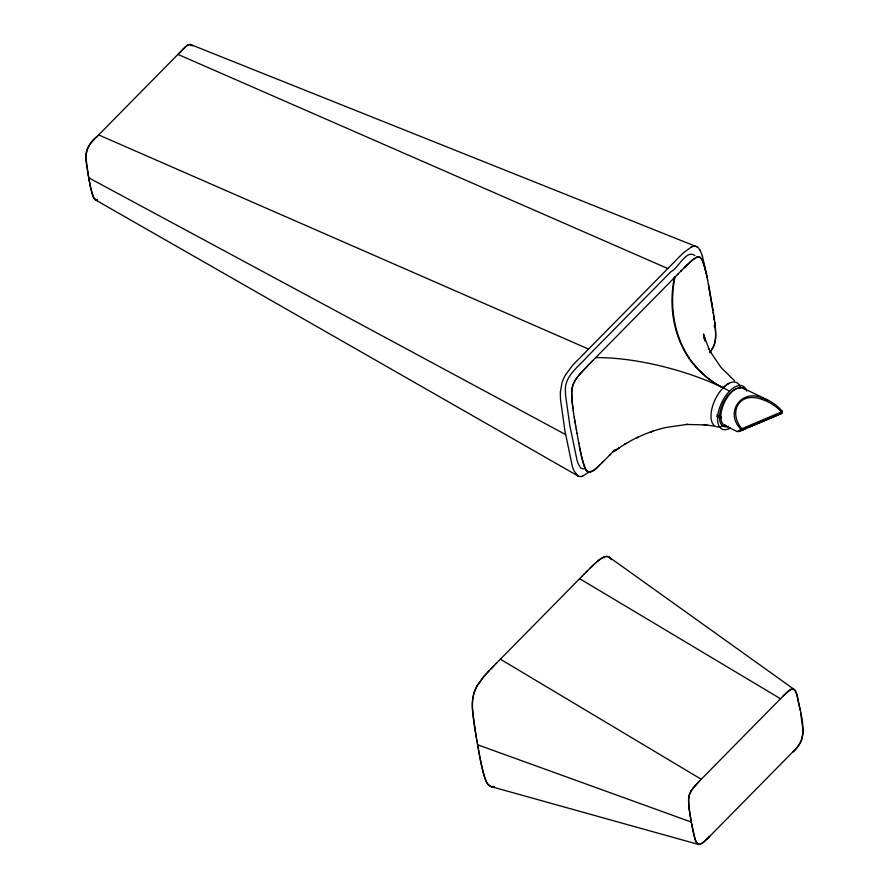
<?xml version="1.0" encoding="UTF-8"?>
<svg xmlns="http://www.w3.org/2000/svg" width="889" height="889" viewBox="0 0 889 889"><rect width="100%" height="100%" fill="white"/><g stroke="black" fill="none" stroke-linecap="round" stroke-linejoin="round"><path stroke-width="1.33" d="M560.437 391.96L562.004 382.692A18.736 9.29 -64.2 0 1 565.671 374.669L572.094 366.068A97.868 48.495 -64.2 0 1 574.527 363.345L681.574 254.587A98.057 48.595 -64.2 0 1 684.086 252.287L691.142 247.175M472.492 701.043L472.37 704.899A96.323 47.739 -64.2 0 0 472.604 710.856M472.548 700.321L472.415 702.477A68.164 33.782 -64.2 0 0 472.448 708.089L472.759 712.889M472.515 700.688L473.981 692.931L477.126 685.752M472.581 699.954L473.304 695.42M581.995 371.835C576.039 377.792 570.894 385.47 571.76 394.283M86.2 153.308L86.344 152.241A10.079 4.99 -64.2 0 1 86.978 149.663L87.111 149.285A7.312 3.623 -64.2 0 1 87.744 147.807L90.556 143.562M571.994 389.26L572.672 385.804A9.712 4.812 -64.2 0 1 573.183 384.27A11.39 5.645 -64.2 0 1 574.883 380.814L576.728 378.081M688.908 796.622L689.053 795.855M691.264 790.488A8.401 4.167 -64.2 0 0 689.442 794.288L688.619 799.856L688.886 806.145M473.426 694.92L473.493 694.642A18.313 9.079 -64.2 0 1 476.56 686.786L483.338 677.118M689.208 795.144L692.687 788.465A37.938 18.802 -64.2 0 1 695.498 785.22L696.276 784.376M477.237 685.552L483.66 676.751A93.978 46.572 -64.2 0 1 486.761 673.284M691.264 790.477L699.71 780.82M709.978 352.177C715.201 346.221 716.212 337.998 715.501 330.375M709.9 352.277L713.3 346.954A10.235 5.067 -64.2 0 0 714 345.377L714.378 344.31A12.802 6.345 -64.2 0 0 715.078 341.676L715.489 338.665A55.351 27.426 -64.2 0 0 715.556 332.186M483.549 676.873L488.383 671.539M581.328 372.569L580.884 373.058A49.862 24.714 -64.2 0 0 576.661 378.114M581.562 372.302L582.673 371.102M582.228 371.569L586.262 367.301M93.712 140.006L92.734 141.062A39.183 19.414 -64.2 0 0 90.556 143.551M487.794 672.162L491.028 668.761M583.806 369.88L584.906 368.713M488.694 671.206L489.306 670.562M93.967 139.751L94.945 138.717M696.531 784.098L698.31 782.253M585.662 367.913L587.262 366.257M793.955 750.727L795.433 749.171A47.795 23.681 -64.2 0 0 797.755 746.56L801.545 740.67L802.911 734.214A47.073 23.325 -64.2 0 0 802.823 728.902L800.845 714.445M586.618 366.935L591.507 361.912M490.928 668.861L493.028 666.694M95.201 138.462L96.19 137.439M491.461 668.317L492.506 667.228M793.666 751.027L792.777 751.938M587.94 365.557L589.829 363.623M492.739 666.983L493.551 666.15M493.317 666.394L494.073 665.617M493.895 665.805L496.329 663.327M96.434 137.184L97.423 136.173M591.318 362.101L592.341 361.056M496.173 663.472L497.14 662.494M699.143 781.398L783.92 695.276M593.007 360.378L677.807 274.234M591.996 361.412L593.185 360.201M609.843 454.935L614.488 450.223M496.707 662.938L582.273 576.005M709.066 836.994L791.832 752.905C810.679 738.759 800.556 714.189 796.888 695.098M178.922 53.373L179.922 52.373M678.329 273.701L680.985 271.023M677.485 274.557L678.507 273.523M609.51 455.279L604.098 460.724M609.354 455.435L610.154 454.623M582.106 576.172L583.851 574.405M583.74 574.505L584.562 573.683M584.373 573.872L586.207 572.027M709.722 836.327L707.877 838.183M180.411 51.873L181.412 50.873M681.33 270.667L684.163 267.833M680.841 271.156L681.685 270.312M585.951 572.283L587.007 571.216M782.865 696.343L785.243 693.976M708.766 837.294L702.188 843.294L698.765 844.517L491.028 786.587L488.15 784.62M586.784 571.438L587.529 570.694M587.373 570.849L593.052 565.271A110.458 54.74 -64.2 0 1 595.23 563.237L597.208 561.492M181.656 50.629L182.656 49.64M684.074 267.911L685.752 266.255M603.753 461.069L602.131 462.669M784.187 695.02L790.832 689.331A8.401 4.167 -64.2 0 1 793.244 688.875L794.31 689.586M684.519 267.478L686.641 265.389M707.577 838.483L706.088 839.938A47.506 23.536 -64.2 0 1 703.688 842.139L699.365 844.55L696.387 842.394M602.742 462.08L601.886 462.913M590.163 568.071L593.341 565.004A90.145 44.672 -64.2 0 1 597.064 561.615L598.264 560.615M686.219 265.8L691.909 260.521A33.504 16.602 -64.2 0 1 694.876 258.21C698.854 254.443 702.799 259.255 703.399 263.3M601.72 463.08L598.308 466.325M182.901 49.395L183.901 48.439A26.081 12.924 -64.2 0 1 188.701 44.561M686.93 265.111L689.853 262.344A63.019 31.226 -64.2 0 1 692.353 260.133L697.343 256.988A9.912 4.912 -64.2 0 1 697.998 256.854A11.235 5.567 -64.2 0 1 700.21 257.477M785.498 693.72L786.298 692.953A37.66 18.658 -64.2 0 1 789.232 690.364C797.433 685.108 797.655 700.154 799.2 705.266M599.675 465.047L598.997 465.692M598.719 465.947C595.074 471.003 586.062 475.593 584.44 466.458A94.345 46.75 -64.2 0 1 583.406 463.458M724.546 425.42L737.314 431.61L742.548 428.409L781.331 411.963L782.198 410.929L781.653 411.129M589.84 471.615L582.462 476.237M597.597 561.17C600.764 558.059 607.454 553.814 610.965 558.77M598.475 560.448L604.487 556.814A18.325 9.079 -64.2 0 1 608.976 556.992L610.943 558.737M614.455 451.29L619.189 447.8L615.455 450.512C630.512 439.555 647.781 431.654 665.928 427.476L687.286 424.375L686.452 424.431L706.888 424.964L702.766 424.564M625.334 443.944L624.523 444.433L626.556 443.222M636.924 437.666L636.202 438.01L638.324 437.01M756.772 423.064L757.35 422.786M754.994 423.886L755.583 423.608M753.194 424.709L753.794 424.431M751.994 425.264L750.794 425.809M749.005 426.631L749.605 426.353M747.927 427.12L747.216 427.442M745.815 428.065L744.471 428.665M743.826 428.954L742.782 429.409M591.096 471.726L593.152 470.581A47.328 23.447 -64.2 0 0 597.964 466.603M741.815 429.832L740.104 430.565M739.67 431.187L738.837 431.554L745.738 428.598M748.16 427.565L781.598 413.474L781.331 411.963A43.272 42.172 86.1 0 0 762.24 399.55M739.804 430.687L737.359 431.61M740.804 430.765L781.598 413.474A1.622 1.389 67.3 0 0 781.964 410.974A43.016 41.572 -88.8 0 0 762.418 398.083M188.679 44.772L189.401 44.528A7.323 3.623 -64.2 0 1 190.29 44.461L190.868 44.628A10.279 5.101 -64.2 0 1 191.557 45.061L192.257 45.861M651.226 431.732L650.604 431.943L652.782 431.198M494.04 786.543L490.972 786.576M583.862 468.959L580.761 468.103L578.106 463.391A94.345 46.75 -64.2 0 1 577.072 460.402L569.86 425.675L565.582 395.405A80.866 40.072 -64.2 0 1 565.426 391.227C564.193 376.336 578.239 367.024 586.851 357.134L671.151 271.489C677.585 269.178 686.497 248.676 694.942 255.621M97.423 200.081L94.845 199.436M706.233 424.909L713.656 426.109M762.44 397.994C740.759 388.282 724.268 413.307 741.193 429.443A1.622 1.378 67.4 0 0 742.815 429.932C727.402 413.007 738.559 390.604 762.262 399.472M477.593 744.76L691.309 822.069M190.679 44.55L697.209 246.942A21.981 10.89 -64.2 0 1 698.176 247.687L699.987 250.176M177.933 54.385L667.65 268.478M98.668 134.917L588.385 349.01M696.854 246.742L696.109 246.442A18.736 9.29 -64.2 0 0 691.131 247.198M743.071 388.126L767.885 400.128M697.209 368.213A108.936 94.89 -62.9 0 1 693.431 363.723A109.369 94.99 -64.4 0 0 697.187 368.235L705.533 376.336L714.823 383.17A109.336 94.967 -64.4 0 0 723.157 387.815L729.536 391.16M565.593 434.565L88.767 177.822L90.156 185.412M95.345 199.836L578.395 476.182M579.639 578.672L780.498 698.732M500.385 659.194L701.243 779.264M698.221 844.35L695.431 840.327L693.109 831.659M793.81 689.164L610.021 557.747M708.533 378.758L710.067 379.914M734.536 380.748L721.035 367.468L710.4 351.833M700.21 257.466L701.099 258.421M702.643 373.769L699.854 371.069M192.024 45.55C187.179 42.072 182.978 50.529 179.456 52.84L97.145 136.462C87.178 143.396 84.366 155.342 86.889 166.565M586.629 470.637L588.196 471.915A11.268 5.59 -64.2 0 0 591.118 471.715M488.05 784.509L486.972 782.898A67.797 33.593 -64.2 0 1 484.938 778.186L483.083 772.074M611.154 559.025L611.599 559.692M708.677 348.466L711.022 352.944M709.289 349.655L703.888 335.62L705.377 340.731L704.366 337.42M584.295 466.058L581.606 456.757M90.867 188.846L93.278 196.98L95.923 200.103A8.879 4.401 -64.2 0 0 97.29 200.114M703.499 263.6L704.699 267.5M796.555 694.042L796.811 694.831M92.467 194.858L90.211 185.701M702.388 256.154L706.622 274.179M583.284 463.08L582.684 461.013M704.266 266.022L703.377 263.255A56.685 28.092 -64.2 0 0 701.432 258.821M704.41 266.489L706.177 273.468M582.595 460.669L582.128 458.902M704.799 267.867L705.088 268.967M480.793 761.962L483.949 775.23A102.646 50.862 -64.2 0 0 485.972 780.964L488.228 784.709L490.572 786.443A18.136 8.99 -64.2 0 0 491.506 786.698M705.188 269.378L705.444 270.378M482.949 771.552L481.749 766.496M704.833 339.187L703.532 333.997L704.855 340.765L704.388 337.709L704.71 339.909M582.039 458.546L581.862 457.835M581.75 457.402L581.35 455.668M705.822 271.956L706.622 275.468M581.506 456.346L580.939 453.846M581.017 454.201L580.695 452.745M580.861 453.479L580.461 451.645M481.627 765.94L481.038 763.151M90.811 188.557L89.878 183.967M706.599 275.379L706.733 275.99M706.766 276.146L707.088 277.69M580.617 452.379L580.239 450.534M580.384 451.279L579.35 446.056M693.042 831.337L692.787 830.037M480.805 762.04L478.76 751.249M707.477 279.624L707.633 280.402M579.861 448.678L580.006 449.423M480.693 761.473L479.771 756.75M579.639 447.556L579.784 448.3M692.72 829.704L692.464 828.381M579.495 446.811L578.85 443.433M706.833 275.29L713.267 313.295M708.422 284.48L709.333 289.414M692.398 828.048L692.153 826.726M89.822 183.667L89.289 180.756M799.255 705.566L799.522 707.033M578.672 442.522L578.883 443.644M479.515 755.394L479.638 756.05M578.472 441.389L578.706 442.678M479.271 754.061L479.393 754.728M799.578 707.322L799.789 708.5M692.087 826.392L691.853 825.07M578.495 441.544L576.961 433.043M479.027 752.739L479.149 753.405M709.266 289.047L709.611 290.959M478.626 750.516L478.782 751.416M800.056 709.967L799.844 708.789M709.555 290.625L710.378 295.226M691.786 824.736L691.553 823.403M477.971 746.871L478.104 747.593M478.36 749.06L477.282 742.993M478.304 748.749L478.549 750.083M478.493 749.794L478.66 750.749M89.233 180.456L89.022 179.289M800.556 712.778L800.733 713.778M710.333 294.981L710.622 296.559M710.589 296.381L711.2 299.871M691.053 820.603L690.897 819.714M691.331 822.169L689.275 809.557M691.264 821.769L694.831 838.56A47.562 23.57 -64.2 0 0 696.365 842.428M576.194 428.742L576.994 433.21M477.049 741.693L476.137 736.492M476.96 741.215L477.304 743.171M88.867 178.411L86.933 166.854M88.511 176.433L88.311 175.311M711.178 299.737L711.6 302.116M711.578 302.004L711.811 303.305M690.842 819.425L690.586 817.947M575.716 426.02L576.25 429.043M476.437 738.259L476.548 738.859M476.648 739.448L476.86 740.626M88.222 174.755L88.022 173.633M711.756 302.982L712.834 309.283M575.439 424.375L575.783 426.376M690.531 817.647L690.286 816.169M575.15 422.731L575.45 424.475M476.026 735.892L475.726 734.114M476.26 737.225L472.592 710.856M87.978 173.355L86.1 158.853M574.994 421.808L575.183 422.953M574.872 421.086L574.672 419.897M574.861 421.042L575.005 421.908M475.526 732.925L475.626 733.525M690.231 815.88L689.086 808.012M574.683 419.997L574.483 418.741M475.326 731.736L475.426 732.336M712.922 309.839L713.022 310.45M574.327 417.819L574.505 418.908M475.126 730.547L475.226 731.147M574.227 417.208L574.35 417.974M474.926 729.347L475.026 729.947M574.238 417.274L573.561 412.896M713.322 312.295L713.478 313.306M474.837 728.747L474.181 724.535M713.423 312.906L713.545 313.706M713.711 314.762L714.089 317.362M573.561 412.952L573.227 410.607M474.093 723.946L473.059 715.889M714.078 317.229L714.745 322.307M573.238 410.696L572.072 400.606M714.245 318.473L714.423 319.718M572.949 408.64L572.849 407.851M689.231 809.246L688.919 806.456M572.794 407.384L572.649 406.273M714.734 322.207L715.145 325.963M713.423 314.606L713.978 319.918M572.605 405.862L572.505 405.062M714.8 322.718L714.9 323.563M689.053 807.701L688.686 803.578A34.86 17.269 -64.2 0 1 688.808 796.688M714.945 323.974L715.034 324.818M572.46 404.606L572.338 403.484M715.078 325.241L715.478 329.963M572.294 403.05L572.216 402.239M472.937 714.8L472.804 713.345M715.212 326.585L715.267 327.208M572.172 401.828L571.938 398.95M715.323 327.841L715.545 331.286M572.027 400.15L571.805 396.416A49.64 24.603 -64.2 0 1 571.927 389.304M714.345 326.852L714.334 326.141A107.869 53.451 -64.2 0 0 714.312 325.43M726.602 426.02A20.825 10.324 -64.2 0 1 724.691 401.928A20.825 10.324 -64.2 0 1 744.704 389.482M94.745 199.581A34.993 17.347 -64.2 0 1 92.523 194.747M86.133 158.82A36.393 18.036 -64.2 0 1 86.155 153.33M560.392 391.993A80.099 39.694 -64.2 0 0 560.603 400.217L564.904 430.665L572.238 465.958A94.478 46.817 -64.2 0 0 574.072 470.959L578.006 475.993A18.969 9.401 -64.2 0 0 582.462 476.237M700.021 250.131A80.099 39.694 -64.2 0 1 702.366 256.188M794.399 689.453A35.271 17.48 -64.2 0 1 796.488 694.12M494.162 786.509A19.691 9.757 -64.2 0 1 491.506 786.698M725.024 424.609A24.314 12.046 -64.2 0 1 710.978 416.83A24.314 12.046 -64.2 0 1 723.768 387.215A24.314 12.046 -64.2 0 1 740.726 388.215M595.708 357.634A109.869 34.382 15 0 1 723.157 387.815A24.381 12.079 -64.2 0 1 729.069 383.315M723.157 387.815A109.858 95.423 -64.4 0 1 674.973 277.101M612.554 452.19A109.869 95.423 -64.5 0 1 614.343 450.123M716.645 416.352A109.869 95.423 -64.5 0 1 721.357 417.919M586.573 470.726A48.084 23.825 -64.2 0 1 584.329 466.014M721.557 417.374A109.858 34.382 15 0 1 716.867 414.785M693.142 364.001A109.88 95.812 -62.7 0 1 674.44 277.046M730.291 428.02A23.914 11.846 -64.2 0 1 717.556 419.008A23.914 11.846 -64.2 0 1 730.147 390.56A23.914 11.846 -64.2 0 1 746.671 391.016M728.591 426.309A20.825 10.324 -64.2 0 1 720.746 409.351A20.825 10.324 -64.2 0 1 739.659 388.315M571.916 398.472A80.866 40.072 -64.2 0 1 571.76 394.283"/></g></svg>
